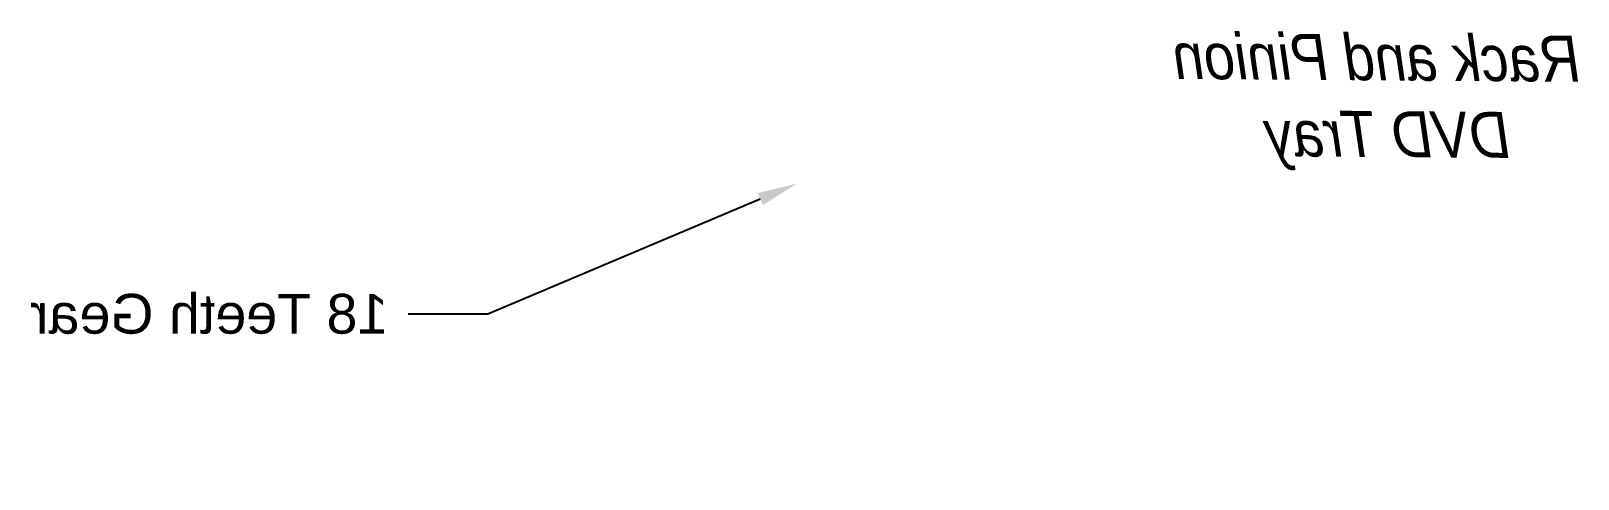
# Model space of a CAD drawing. Header units: millimetres. Extents: x 90 to 245, y 89 to 134.
import ezdxf
from ezdxf import colors
from ezdxf.entities.mleader import LeaderData, LeaderLine
from ezdxf.math import Vec2, Vec3

# ---------------------------------------------------------------- set-up
doc = ezdxf.new("R2010")
doc.units = ezdxf.units.MM
doc.styles.get("Standard").update_dxf_attribs({"font": 'arial.ttf'})

msp = doc.modelspace()

# ---------------------------------------------------------------- texts
at = {"extrusion": (0.525707, 0.264798, -0.808402), "insert": (225.45, 126.42, -66.18), "char_height": 4.7972, "width": 58.9819, "attachment_point": 5, "text_direction": (-0.839179, 0.005794, -0.543824)}
msp.add_mtext('Rack and Pinion DVD Tray', dxfattribs=at)

# ---------------------------------------------------------------- leaders
ml = msp.add_multileader_mtext('Standard')
ml.set_content('18 Teeth Gear', color=256)
ml.set_leader_properties()
ml.build(insert=Vec2(0, 0))
ctx = ml.context
ctx.base_point, ctx.plane_origin, ctx.plane_x_axis = Vec3(127.5, 105.16, 26.38), Vec3(222.82, 115.65, 26.38), Vec3(-1, 0, 0)
notes = []
notes.append((ctx, [(0, (1, 1, 0), (135.5, 105.16, 26.38), (-1, 0, 0), 8, [(0, [(166.59, 118.28, 26.38)], 0, [])])]))
ctx.mtext.insert, ctx.mtext.text_direction, ctx.mtext.flow_direction, ctx.mtext.extrusion = Vec3(125.5, 107.2, 26.38), Vec3(-1, 0, 0), 5, Vec3(0, 0, -1)
for ctx, leaders in notes:
    for number, flags, end, landing, length, lines in leaders:
        leader = LeaderData()
        leader.index, (leader.has_last_leader_line, leader.has_dogleg_vector, leader.attachment_direction) = number, flags
        leader.last_leader_point, leader.dogleg_vector, leader.dogleg_length = Vec3(end), Vec3(landing), length
        for number, points, colour, breaks in lines:
            line = LeaderLine()
            line.index, line.vertices, line.color, line.breaks = number, Vec3.list(points), colors.encode_raw_color(colour), breaks
            leader.lines.append(line)
        ctx.leaders.append(leader)

doc.saveas('drawing.dxf')
